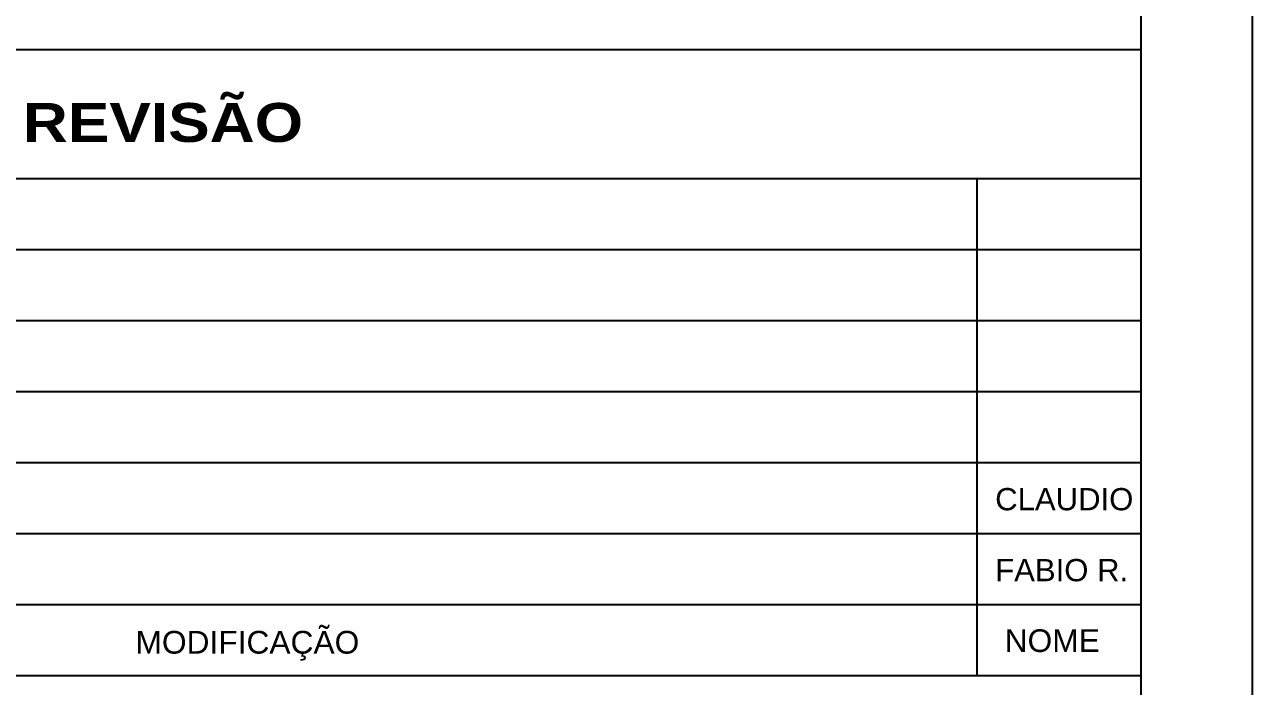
# Model space of a CAD drawing. Extents: x 0 to 13080, y 0 to 6750.
# Drawn here: x 12252 to 13080, y 1320 to 1766 of the extents above; entities that cross this region are included whole.
import ezdxf

# ---------------------------------------------------------------- set-up
doc = ezdxf.new("R2010")
doc.units = 0
doc.header["$MEASUREMENT"] = 0
for name, color, linetype in [('MTH-179', 1, 'CONTINUOUS'), ('MTH-226', 6, 'CONTINUOUS'), ('MTH-CARIMBOEFORMATO', 1, 'CONTINUOUS'), ('MTH-MARGEM', 5, 'CONTINUOUS'), ('MTH-PILAR-SEGUE', 5, 'CONTINUOUS'), ('MTH-TXT-NEGRITO', 5, 'CONTINUOUS'), ('MTH-TXT-NOTAS', 3, 'CONTINUOUS')]:
    doc.layers.add(name, color=color, linetype=linetype)
doc.styles.add('TQS_ARIAL', font='arial.ttf')
doc.styles.add('TQS_ARIAL_BLACK', font='ariblk.ttf')

msp = doc.modelspace()

# ---------------------------------------------------------------- linework, layer by layer
at = {"layer": 'MTH-179', "linetype": 'Continuous'}
msp.add_line((13080, 0), (13080, 6750), dxfattribs=at)
at = {"layer": 'MTH-226', "linetype": 'Continuous'}
for p, q in [((11692.499993, 1749.102719), (13004.999993, 1749.102719)), ((11692.5, 1749.102719), (13005, 1749.102719))]:
    msp.add_line(p, q, dxfattribs=at)
at = {"layer": 'MTH-CARIMBOEFORMATO', "linetype": 'Continuous'}
for p, q in [((12894.236923, 1662.10265), (12894.236923, 1327.234013)), ((11696.210149, 1614.264273), (13004.999993, 1614.264273)), ((11696.210149, 1566.425897), (13004.999993, 1566.425897)), ((11696.210149, 1518.58752), (13004.999993, 1518.58752)), ((11696.210149, 1470.749143), (13004.999993, 1470.749143)), ((11898.527698, 1422.910766), (13005.016555, 1422.910766)), ((11898.527698, 1375.07239), (13005.016555, 1375.07239)), ((11898.527698, 1327.234013), (13005.016555, 1327.234013))]:
    msp.add_line(p, q, dxfattribs=at)
at = {"layer": 'MTH-MARGEM', "linetype": 'Continuous'}
msp.add_line((13005, 74.999931), (13005, 6675), dxfattribs=at)
at = {"layer": 'MTH-PILAR-SEGUE', "linetype": 'Continuous'}
msp.add_line((11692.499993, 1662.10265), (13004.999993, 1662.10265), dxfattribs=at)

# ---------------------------------------------------------------- texts
at = {"layer": 'MTH-TXT-NEGRITO', "linetype": 'Continuous', "style": 'TQS_ARIAL_BLACK'}
msp.add_text('REVISÃO', height=26.25, dxfattribs=at).set_placement((12251.129297, 1686.852719))
at = {"layer": 'MTH-TXT-NOTAS', "linetype": 'Continuous', "style": 'TQS_ARIAL'}
for s, height, p in [('CLAUDIO', 15, (12906.584751, 1438.539056)), ('FABIO R.', 15, (12906.584751, 1390.70068)), ('MODIFICAÇÃO', 15.308281, (12327.062183, 1341.895484)), ('NOME', 15.308281, (12912.983654, 1342.996056))]:
    msp.add_text(s, height=height, dxfattribs=at).set_placement(p)

doc.saveas('drawing.dxf')
